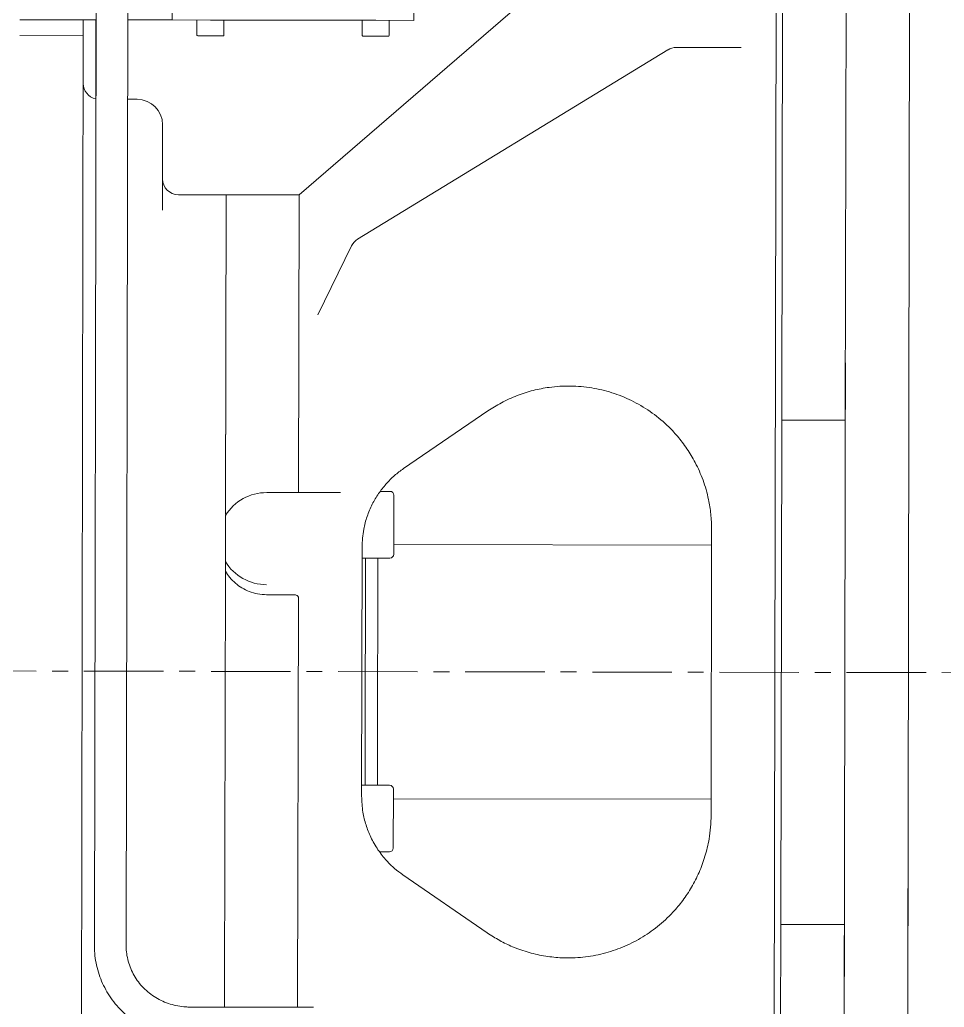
# Model space of a CAD drawing. Extents: x 766778 to 845620, y 133762 to 209800.
# Drawn here: x 788470.3 to 788761.2, y 190533.5 to 190844.3 of the extents above; entities that cross this region are included whole.
import ezdxf

# ---------------------------------------------------------------- set-up
doc = ezdxf.new("R2010")
doc.units = 0
doc.header["$MEASUREMENT"] = 0
doc.linetypes.add('CENTERX2', pattern=[4, 2.5, -0.5, 0.5, -0.5])
doc.layers.get('0').update_dxf_attribs({"color": 1, "linetype": 'CONTINUOUS'})

# ---------------------------------------------------------------- blocks, each defined once
blk = doc.blocks.new('fifui')
at = {"color": 252, "linetype": 'Continuous', "lineweight": 5}
for p, q in [((405428.09, -8290.77), (405428.09, -8050.14)), ((405448.09, -8290.77), (405448.09, -8050.14)), ((405468.09, -8050.14), (405468.09, -8690.14)), ((405426.09, -8090.14), (405276.09, -8220.14)), ((405426.09, -8594), (405426.09, -8090.14)), ((405212.1, -8159.4), (405212.1, -8456.49)), ((405222.09, -8456.49), (405222.09, -8159.4)), ((405236.09, -8165.14), (405236.09, -8160.14)), ((405312.09, -8160.14), (405312.09, -8165.14)), ((405188.09, -8165.14), (405208.09, -8165.14)), ((405208.09, -8165.14), (405212.1, -8165.14)), ((405208.09, -8165.14), (405208.09, -8170.14)), ((405212.06, -8165.14), (405212.02, -8190.02)), ((405236.09, -8165.14), (405222.05, -8165.14)), ((405248.09, -8165.14), (405236.09, -8165.14)), ((405243.84, -8165.14), (405243.84, -8169.89)), ((405248.09, -8165.14), (405300.09, -8165.14)), ((405252.34, -8169.89), (405252.34, -8165.14)), ((405295.84, -8165.14), (405295.84, -8169.89)), ((405312.09, -8165.14), (405300.09, -8165.14)), ((405304.34, -8169.89), (405304.34, -8165.14)), ((405208.09, -8170.14), (405188.09, -8170.14)), ((405208.09, -8170.14), (405208.09, -8584.19)), ((405252.09, -8170.14), (405244.09, -8170.14)), ((405304.09, -8170.14), (405296.09, -8170.14)), ((405392.09, -8174.25), (405294.54, -8234.03)), ((405415.15, -8173.51), (405394.71, -8173.51)), ((405222.09, -8190.14), (405225.09, -8190.14)), ((405233.09, -8198.14), (405233.09, -8225)), ((405253.09, -8220.14), (405238.09, -8220.14)), ((405276.09, -8220.14), (405253.09, -8220.14)), ((405253.09, -8320.7), (405253.09, -8220.14)), ((405253.09, -8320.73), (405253.09, -8220.14)), ((405276.09, -8313.82), (405276.09, -8220.14)), ((405292.66, -8236.1), (405282.03, -8257.82)), ((405448.09, -8272.64), (405448.09, -8302.18)), ((405468.09, -8272.64), (405468.09, -8302.18)), ((405309.13, -8306.2), (405335.65, -8288.02)), ((405448.09, -8290.77), (405428.09, -8290.77)), ((405428.09, -8290.77), (405428.09, -8449.51)), ((405448.09, -8310.46), (405448.09, -8302.18)), ((405448.09, -8311.49), (405448.09, -8310.46)), ((405289.31, -8313.82), (405266.09, -8313.82)), ((405304.89, -8313.39), (405301.82, -8313.39)), ((405448.09, -8428.79), (405448.09, -8311.49)), ((405306.09, -8314.59), (405306.09, -8333.19)), ((405253.09, -8323.06), (405253.09, -8333.1)), ((405406.09, -8325.14), (405406.09, -8415.14)), ((405296.09, -8409.33), (405296.09, -8330.94)), ((405406.09, -8330.14), (405306.09, -8330.14)), ((405253.09, -8338.59), (405253.09, -8335.57)), ((405296.09, -8334.39), (405304.89, -8334.39)), ((405297.24, -8334.39), (405297.24, -8394.81)), ((405301.09, -8334.39), (405301.09, -8394.81)), ((405253.09, -8470.81), (405253.09, -8338.57)), ((405253.09, -8470.81), (405253.09, -8338.59)), ((405266.09, -8346), (405274.69, -8346)), ((405276.09, -8475.82), (405276.09, -8346.91)), ((405297.24, -8394.81), (405297.24, -8405.89)), ((405301.09, -8394.81), (405301.09, -8405.89)), ((405304.89, -8405.89), (405296.09, -8405.89)), ((405306.09, -8407.09), (405306.09, -8425.69)), ((405306.09, -8410.14), (405406.09, -8410.14)), ((405301.84, -8426.89), (405304.89, -8426.89)), ((405448.09, -8429.82), (405448.09, -8428.79)), ((405448.09, -8438.1), (405448.09, -8429.82)), ((405335.65, -8452.25), (405309.13, -8434.08)), ((405448.09, -8438.1), (405448.09, -8467.63)), ((405468.09, -8438.1), (405468.09, -8467.63)), ((405428.09, -8449.51), (405448.09, -8449.51)), ((405428.09, -8690.14), (405428.09, -8449.51)), ((405448.09, -8690.14), (405448.09, -8449.51)), ((405253.09, -8475.82), (405253.09, -8470.81)), ((405281.1, -8475.82), (405242.09, -8475.82))]:
    blk.add_line(p, q, dxfattribs=at)
at = {"color": 252, "linetype": 'CENTERX2', "lineweight": 5, "ltscale": 10}
blk.add_line((404808.66, -8370.14), (405758.06, -8370.14), dxfattribs=at)
at = {"color": 252, "linetype": 'Continuous', "lineweight": 5}
for centre, radius, start, end in [((405244.09, -8169.89), 0.25, 180, 270), ((405252.09, -8169.89), 0.25, 270, 0), ((405296.09, -8169.89), 0.25, 180, 270), ((405304.09, -8169.89), 0.25, 270, 0), ((405394.71, -8178.51), 5, 90, 121.501), ((405213.09, -8185.14), 5, 180, 257.5489), ((405225.09, -8198.14), 8, 0, 90), ((405238.09, -8215.14), 5, 180, 270), ((405297.15, -8238.3), 5, 121.501, 153.9267), ((405266, -8328.95), 15.1, 89.6392, 148.728), ((405304.89, -8314.59), 1.2, 0, 90), ((405266, -8327.73), 15.1, 211.2719, 270.3609), ((405304.89, -8333.19), 1.2, 270, 0), ((405304.89, -8407.09), 1.2, 0, 90), ((405304.89, -8425.69), 1.2, 270, 0)]:
    blk.add_arc(centre, radius, start, end, dxfattribs=at)
for points, knots in [([(405335.65, -8288.02), (405337.05, -8287.13), (405340.07, -8285.2), (405344.86, -8283.06), (405349.88, -8281.45), (405355.52, -8280.35), (405361.7, -8279.97), (405368.31, -8280.56), (405374.71, -8282.08), (405380.87, -8284.53), (405386.71, -8287.93), (405391.51, -8291.8), (405395.35, -8295.82), (405398.33, -8299.71), (405401.09, -8304.27), (405403.47, -8309.58), (405405.07, -8315.09), (405405.94, -8320.34), (405406.04, -8323.54), (405406.09, -8325.14)], [0, 0, 0, 0, 0.045701, 0.099076, 0.152655, 0.206119, 0.280507, 0.35516, 0.429623, 0.505737, 0.582052, 0.65809, 0.708189, 0.75838, 0.80841, 0.864856, 0.921225, 0.960623, 1, 1, 1, 1]), ([(405296.09, -8330.94), (405296.19, -8329.07), (405296.36, -8325.83), (405297.6, -8321.28), (405299.18, -8317.49), (405301.21, -8314.05), (405303.57, -8311.01), (405306.23, -8308.34), (405308.16, -8306.91), (405309.13, -8306.2)], [0, 0, 0, 0, 0.190297, 0.328656, 0.466989, 0.598657, 0.730384, 0.865146, 1, 1, 1, 1]), ([(405253.09, -8323.06), (405253.09, -8322.66), (405253.09, -8322.13), (405253.09, -8321.52), (405253.09, -8321.23), (405253.09, -8321.1), (405253.09, -8321.08), (405253.09, -8321.11), (405253.09, -8321.11)], [0, 0, 0, 0, 0.459655, 0.617348, 0.814832, 0.894891, 0.975675, 1, 1, 1, 1]), ([(405253.09, -8335.57), (405253.09, -8335.54), (405253.09, -8335.5), (405253.09, -8335.32), (405253.09, -8334.97), (405253.09, -8334.19), (405253.09, -8333.55), (405253.09, -8333.1)], [0, 0, 0, 0, 0.0663065, 0.1468025, 0.2685708, 0.4908426, 1, 1, 1, 1]), ([(405253.09, -8338.59), (405253.54, -8339.28), (405254.46, -8340.67), (405256.25, -8342.44), (405258.31, -8343.93), (405260.65, -8345.06), (405263.28, -8345.85), (405265.14, -8345.95), (405266.09, -8346)], [0, 0, 0, 0, 0.158803, 0.322213, 0.481015, 0.644431, 0.819082, 1, 1, 1, 1]), ([(405276.09, -8346.91), (405276.09, -8346.83), (405276.07, -8346.67), (405275.91, -8346.43), (405275.63, -8346.2), (405275.2, -8346.03), (405274.86, -8346.01), (405274.69, -8346)], [0, 0, 0, 0, 0.131994, 0.263444, 0.447483, 0.720389, 1, 1, 1, 1]), ([(405309.13, -8434.08), (405308.25, -8433.43), (405306.48, -8432.13), (405303.8, -8429.53), (405301.21, -8426.27), (405298.99, -8422.44), (405297.42, -8418.43), (405296.32, -8414.07), (405296.17, -8411.03), (405296.09, -8409.33)], [0, 0, 0, 0, 0.123125, 0.246186, 0.400146, 0.553997, 0.690784, 0.827601, 1, 1, 1, 1]), ([(405406.09, -8415.14), (405406.06, -8416.41), (405406, -8418.94), (405405.42, -8423.33), (405404.28, -8428.16), (405402.4, -8433.25), (405400.03, -8437.89), (405397.26, -8442.07), (405393.72, -8446.31), (405389.33, -8450.38), (405384.03, -8454.03), (405378.32, -8456.87), (405372.27, -8458.89), (405365.89, -8460.04), (405359.81, -8460.25), (405354.14, -8459.7), (405348.93, -8458.58), (405344.07, -8456.89), (405339.62, -8454.8), (405336.97, -8453.1), (405335.65, -8452.25)], [0, 0, 0, 0, 0.0312, 0.062409, 0.111402, 0.160445, 0.210318, 0.260381, 0.31034, 0.381843, 0.453604, 0.525192, 0.598768, 0.672527, 0.746062, 0.801796, 0.857641, 0.913297, 0.956657, 1, 1, 1, 1]), ([(405212.1, -8456.49), (405212.11, -8457.07), (405212.14, -8458.65), (405212.45, -8461.22), (405213.1, -8464.17), (405214.05, -8467.03), (405215.31, -8469.79), (405216.84, -8472.4), (405218.64, -8474.84), (405220.69, -8477.1), (405222.96, -8479.13), (405225.44, -8480.93), (405228.09, -8482.47), (405230.89, -8483.74), (405233.81, -8484.72), (405236.81, -8485.4), (405239.59, -8485.75), (405241.35, -8485.79), (405242.09, -8485.8)], [0, 0, 0, 0, 0.037711, 0.102928, 0.168161, 0.2334, 0.298653, 0.363928, 0.429232, 0.49457, 0.559944, 0.625357, 0.690808, 0.756295, 0.821816, 0.887366, 0.952941, 1, 1, 1, 1]), ([(405242.09, -8475.82), (405241.69, -8475.82), (405240.46, -8475.79), (405238.41, -8475.54), (405235.97, -8474.95), (405233.64, -8474.07), (405231.43, -8472.91), (405229.39, -8471.49), (405227.55, -8469.84), (405225.94, -8467.99), (405224.58, -8465.95), (405223.5, -8463.76), (405222.7, -8461.45), (405222.22, -8459.11), (405222.09, -8457.44), (405222.09, -8456.58), (405222.09, -8456.49)], [0, 0, 0, 0, 0.037711, 0.117088, 0.196502, 0.275936, 0.355414, 0.434961, 0.514599, 0.594347, 0.674218, 0.75422, 0.834351, 0.914598, 0.990779, 1, 1, 1, 1])]:
    blk.add_open_spline(points, degree=3, knots=knots, dxfattribs=at)
blk = doc.blocks.new('A$C7EB86452')
at = {"rotation": 352.0000000000881}
blk.add_blockref('fifui', (-398601.24, 63941.46), dxfattribs=at)
blk = doc.blocks.new('ENGINE')
at = {"color": 4, "linetype": 'Continuous', "ltscale": 12, "rotation": 7.698618751251217}
blk.add_blockref('A$C7EB86452', (945855.32, 205857.51), dxfattribs=at)

msp = doc.modelspace()

# ---------------------------------------------------------------- block references
at = {"color": 7, "linetype": 'Continuous', "rotation": 0.1984573570547499}
msp.add_blockref('ENGINE', (-158232.80366, -17964.77499), dxfattribs=at)

doc.saveas('drawing.dxf')
